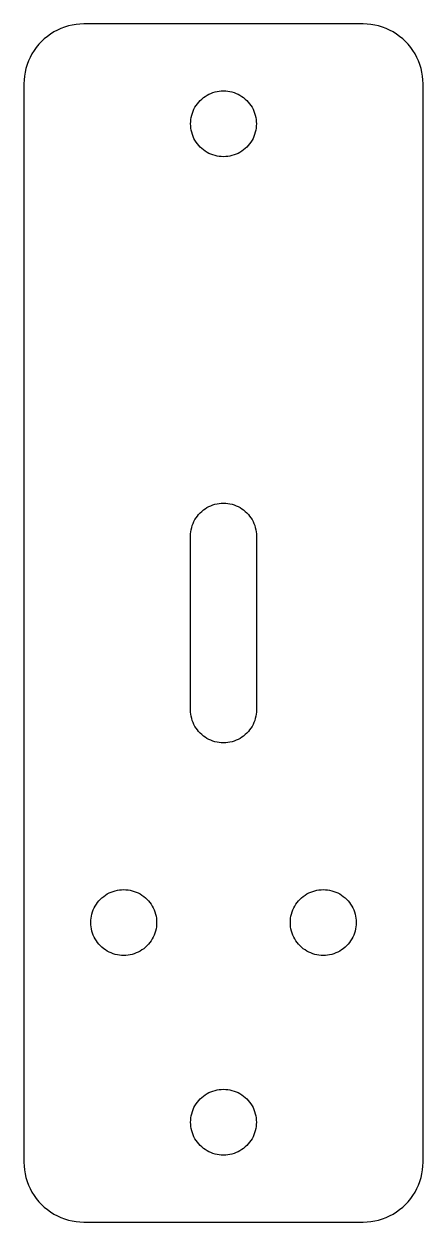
# Model space of a CAD drawing. Header units: millimetres. Extents: x -20 to 20, y -60 to 60.
import ezdxf

# ---------------------------------------------------------------- set-up
doc = ezdxf.new("R2010")
doc.units = ezdxf.units.MM

msp = doc.modelspace()

# ---------------------------------------------------------------- linework, layer by layer
at = {"layer": 'SCHNITT'}
for points in [[(14.39, -59.99), (14.78, -59.95), (15.17, -59.88), (15.55, -59.8), (15.93, -59.68), (16.3, -59.54), (16.65, -59.38), (17, -59.2), (17.33, -58.99), (17.65, -58.76), (17.96, -58.51), (18.24, -58.24), (18.51, -57.96), (18.76, -57.65), (18.99, -57.33), (19.2, -57), (19.38, -56.65), (19.54, -56.3), (19.68, -55.93), (19.8, -55.55), (19.88, -55.17), (19.95, -54.78), (19.99, -54.39), (20, -54), (20, 54), (19.99, 54.39), (19.95, 54.78), (19.88, 55.17), (19.8, 55.55), (19.68, 55.93), (19.54, 56.3), (19.38, 56.65), (19.2, 57), (18.99, 57.33), (18.76, 57.65), (18.51, 57.96), (18.24, 58.24), (17.96, 58.51), (17.65, 58.76), (17.33, 58.99), (17, 59.2), (16.65, 59.38), (16.3, 59.54), (15.93, 59.68), (15.55, 59.8), (15.17, 59.88), (14.78, 59.95), (14.39, 59.99), (14, 60), (-14, 60), (-14.39, 59.99), (-14.78, 59.95), (-15.17, 59.88), (-15.55, 59.8), (-15.93, 59.68), (-16.3, 59.54), (-16.65, 59.38), (-17, 59.2), (-17.33, 58.99), (-17.65, 58.76), (-17.96, 58.51), (-18.24, 58.24), (-18.51, 57.96), (-18.76, 57.65), (-18.99, 57.33), (-19.2, 57), (-19.38, 56.65), (-19.54, 56.3), (-19.68, 55.93), (-19.8, 55.55), (-19.88, 55.17), (-19.95, 54.78), (-19.99, 54.39), (-20, 54), (-20, -54), (-19.99, -54.39), (-19.95, -54.78), (-19.88, -55.17), (-19.8, -55.55), (-19.68, -55.93), (-19.54, -56.3), (-19.38, -56.65), (-19.2, -57), (-18.99, -57.33), (-18.76, -57.65), (-18.51, -57.96), (-18.24, -58.24), (-17.96, -58.51), (-17.65, -58.76), (-17.33, -58.99), (-17, -59.2), (-16.65, -59.38), (-16.3, -59.54), (-15.93, -59.68), (-15.55, -59.8), (-15.17, -59.88), (-14.78, -59.95), (-14.39, -59.99), (-14, -60), (14, -60)], [(-0.22, 46.71), (-0.43, 46.73), (-0.64, 46.76), (-0.85, 46.81), (-1.06, 46.88), (-1.26, 46.95), (-1.46, 47.04), (-1.65, 47.14), (-1.83, 47.26), (-2.01, 47.38), (-2.18, 47.52), (-2.33, 47.67), (-2.48, 47.82), (-2.62, 47.99), (-2.74, 48.17), (-2.86, 48.35), (-2.96, 48.54), (-3.05, 48.74), (-3.12, 48.94), (-3.19, 49.15), (-3.24, 49.36), (-3.27, 49.57), (-3.29, 49.78), (-3.3, 50), (-3.29, 50.22), (-3.27, 50.43), (-3.24, 50.64), (-3.19, 50.85), (-3.12, 51.06), (-3.05, 51.26), (-2.96, 51.46), (-2.86, 51.65), (-2.74, 51.83), (-2.62, 52.01), (-2.48, 52.18), (-2.33, 52.33), (-2.18, 52.48), (-2.01, 52.62), (-1.83, 52.74), (-1.65, 52.86), (-1.46, 52.96), (-1.26, 53.05), (-1.06, 53.12), (-0.85, 53.19), (-0.64, 53.24), (-0.43, 53.27), (-0.22, 53.29), (0, 53.3), (0.22, 53.29), (0.43, 53.27), (0.64, 53.24), (0.85, 53.19), (1.06, 53.12), (1.26, 53.05), (1.46, 52.96), (1.65, 52.86), (1.83, 52.74), (2.01, 52.62), (2.18, 52.48), (2.33, 52.33), (2.48, 52.18), (2.62, 52.01), (2.74, 51.83), (2.86, 51.65), (2.96, 51.46), (3.05, 51.26), (3.12, 51.06), (3.19, 50.85), (3.24, 50.64), (3.27, 50.43), (3.29, 50.22), (3.3, 50), (3.29, 49.78), (3.27, 49.57), (3.24, 49.36), (3.19, 49.15), (3.12, 48.94), (3.05, 48.74), (2.96, 48.54), (2.86, 48.35), (2.74, 48.17), (2.62, 47.99), (2.48, 47.82), (2.33, 47.67), (2.18, 47.52), (2.01, 47.38), (1.83, 47.26), (1.65, 47.14), (1.46, 47.04), (1.26, 46.95), (1.06, 46.88), (0.85, 46.81), (0.64, 46.76), (0.43, 46.73), (0.22, 46.71), (0, 46.7)], [(-0.22, -11.99), (-0.44, -11.97), (-0.65, -11.94), (-0.86, -11.89), (-1.07, -11.82), (-1.27, -11.75), (-1.46, -11.66), (-1.66, -11.56), (-1.84, -11.44), (-2.01, -11.32), (-2.18, -11.18), (-2.34, -11.03), (-2.49, -10.88), (-2.62, -10.71), (-2.75, -10.53), (-2.86, -10.35), (-2.96, -10.16), (-3.05, -9.96), (-3.13, -9.76), (-3.19, -9.55), (-3.24, -9.34), (-3.28, -9.13), (-3.3, -8.92), (-3.3, -8.7), (-3.3, 8.7), (-3.3, 8.92), (-3.28, 9.13), (-3.24, 9.34), (-3.19, 9.55), (-3.13, 9.76), (-3.05, 9.96), (-2.96, 10.16), (-2.86, 10.35), (-2.75, 10.53), (-2.62, 10.71), (-2.49, 10.88), (-2.34, 11.03), (-2.18, 11.18), (-2.01, 11.32), (-1.84, 11.44), (-1.66, 11.56), (-1.46, 11.66), (-1.27, 11.75), (-1.07, 11.82), (-0.86, 11.89), (-0.65, 11.94), (-0.44, 11.97), (-0.22, 11.99), (-0.01, 12), (0.01, 12), (0.22, 11.99), (0.44, 11.97), (0.65, 11.94), (0.86, 11.89), (1.07, 11.82), (1.27, 11.75), (1.46, 11.66), (1.66, 11.56), (1.84, 11.44), (2.01, 11.32), (2.18, 11.18), (2.34, 11.03), (2.49, 10.88), (2.62, 10.71), (2.75, 10.53), (2.86, 10.35), (2.96, 10.16), (3.05, 9.96), (3.13, 9.76), (3.19, 9.55), (3.24, 9.34), (3.28, 9.13), (3.3, 8.92), (3.3, 8.7), (3.3, -8.7), (3.3, -8.92), (3.28, -9.13), (3.24, -9.34), (3.19, -9.55), (3.13, -9.76), (3.05, -9.96), (2.96, -10.16), (2.86, -10.35), (2.75, -10.53), (2.62, -10.71), (2.49, -10.88), (2.34, -11.03), (2.18, -11.18), (2.01, -11.32), (1.84, -11.44), (1.66, -11.56), (1.46, -11.66), (1.27, -11.75), (1.07, -11.82), (0.86, -11.89), (0.65, -11.94), (0.44, -11.97), (0.22, -11.99), (0.01, -12), (-0.01, -12)], [(-10.22, -33.29), (-10.43, -33.27), (-10.64, -33.24), (-10.85, -33.19), (-11.06, -33.12), (-11.26, -33.05), (-11.46, -32.96), (-11.65, -32.86), (-11.83, -32.74), (-12.01, -32.62), (-12.18, -32.48), (-12.33, -32.33), (-12.48, -32.18), (-12.62, -32.01), (-12.74, -31.83), (-12.86, -31.65), (-12.96, -31.46), (-13.05, -31.26), (-13.12, -31.06), (-13.19, -30.85), (-13.24, -30.64), (-13.27, -30.43), (-13.29, -30.22), (-13.3, -30), (-13.29, -29.78), (-13.27, -29.57), (-13.24, -29.36), (-13.19, -29.15), (-13.12, -28.94), (-13.05, -28.74), (-12.96, -28.54), (-12.86, -28.35), (-12.74, -28.17), (-12.62, -27.99), (-12.48, -27.82), (-12.33, -27.67), (-12.18, -27.52), (-12.01, -27.38), (-11.83, -27.26), (-11.65, -27.14), (-11.46, -27.04), (-11.26, -26.95), (-11.06, -26.88), (-10.85, -26.81), (-10.64, -26.76), (-10.43, -26.73), (-10.22, -26.71), (-10, -26.7), (-9.78, -26.71), (-9.57, -26.73), (-9.36, -26.76), (-9.15, -26.81), (-8.94, -26.88), (-8.74, -26.95), (-8.54, -27.04), (-8.35, -27.14), (-8.17, -27.26), (-7.99, -27.38), (-7.82, -27.52), (-7.67, -27.67), (-7.52, -27.82), (-7.38, -27.99), (-7.26, -28.17), (-7.14, -28.35), (-7.04, -28.54), (-6.95, -28.74), (-6.88, -28.94), (-6.81, -29.15), (-6.76, -29.36), (-6.73, -29.57), (-6.71, -29.78), (-6.7, -30), (-6.71, -30.22), (-6.73, -30.43), (-6.76, -30.64), (-6.81, -30.85), (-6.88, -31.06), (-6.95, -31.26), (-7.04, -31.46), (-7.14, -31.65), (-7.26, -31.83), (-7.38, -32.01), (-7.52, -32.18), (-7.67, -32.33), (-7.82, -32.48), (-7.99, -32.62), (-8.17, -32.74), (-8.35, -32.86), (-8.54, -32.96), (-8.74, -33.05), (-8.94, -33.12), (-9.15, -33.19), (-9.36, -33.24), (-9.57, -33.27), (-9.78, -33.29), (-10, -33.3)], [(9.78, -33.29), (9.57, -33.27), (9.36, -33.24), (9.15, -33.19), (8.94, -33.12), (8.74, -33.05), (8.54, -32.96), (8.35, -32.86), (8.17, -32.74), (7.99, -32.62), (7.82, -32.48), (7.67, -32.33), (7.52, -32.18), (7.38, -32.01), (7.26, -31.83), (7.14, -31.65), (7.04, -31.46), (6.95, -31.26), (6.88, -31.06), (6.81, -30.85), (6.76, -30.64), (6.73, -30.43), (6.71, -30.22), (6.7, -30), (6.71, -29.78), (6.73, -29.57), (6.76, -29.36), (6.81, -29.15), (6.88, -28.94), (6.95, -28.74), (7.04, -28.54), (7.14, -28.35), (7.26, -28.17), (7.38, -27.99), (7.52, -27.82), (7.67, -27.67), (7.82, -27.52), (7.99, -27.38), (8.17, -27.26), (8.35, -27.14), (8.54, -27.04), (8.74, -26.95), (8.94, -26.88), (9.15, -26.81), (9.36, -26.76), (9.57, -26.73), (9.78, -26.71), (10, -26.7), (10.22, -26.71), (10.43, -26.73), (10.64, -26.76), (10.85, -26.81), (11.06, -26.88), (11.26, -26.95), (11.46, -27.04), (11.65, -27.14), (11.83, -27.26), (12.01, -27.38), (12.18, -27.52), (12.33, -27.67), (12.48, -27.82), (12.62, -27.99), (12.74, -28.17), (12.86, -28.35), (12.96, -28.54), (13.05, -28.74), (13.12, -28.94), (13.19, -29.15), (13.24, -29.36), (13.27, -29.57), (13.29, -29.78), (13.3, -30), (13.29, -30.22), (13.27, -30.43), (13.24, -30.64), (13.19, -30.85), (13.12, -31.06), (13.05, -31.26), (12.96, -31.46), (12.86, -31.65), (12.74, -31.83), (12.62, -32.01), (12.48, -32.18), (12.33, -32.33), (12.18, -32.48), (12.01, -32.62), (11.83, -32.74), (11.65, -32.86), (11.46, -32.96), (11.26, -33.05), (11.06, -33.12), (10.85, -33.19), (10.64, -33.24), (10.43, -33.27), (10.22, -33.29), (10, -33.3)], [(-0.22, -53.29), (-0.43, -53.27), (-0.64, -53.24), (-0.85, -53.19), (-1.06, -53.12), (-1.26, -53.05), (-1.46, -52.96), (-1.65, -52.86), (-1.83, -52.74), (-2.01, -52.62), (-2.18, -52.48), (-2.33, -52.33), (-2.48, -52.18), (-2.62, -52.01), (-2.74, -51.83), (-2.86, -51.65), (-2.96, -51.46), (-3.05, -51.26), (-3.12, -51.06), (-3.19, -50.85), (-3.24, -50.64), (-3.27, -50.43), (-3.29, -50.22), (-3.3, -50), (-3.29, -49.78), (-3.27, -49.57), (-3.24, -49.36), (-3.19, -49.15), (-3.12, -48.94), (-3.05, -48.74), (-2.96, -48.54), (-2.86, -48.35), (-2.74, -48.17), (-2.62, -47.99), (-2.48, -47.82), (-2.33, -47.67), (-2.18, -47.52), (-2.01, -47.38), (-1.83, -47.26), (-1.65, -47.14), (-1.46, -47.04), (-1.26, -46.95), (-1.06, -46.88), (-0.85, -46.81), (-0.64, -46.76), (-0.43, -46.73), (-0.22, -46.71), (0, -46.7), (0.22, -46.71), (0.43, -46.73), (0.64, -46.76), (0.85, -46.81), (1.06, -46.88), (1.26, -46.95), (1.46, -47.04), (1.65, -47.14), (1.83, -47.26), (2.01, -47.38), (2.18, -47.52), (2.33, -47.67), (2.48, -47.82), (2.62, -47.99), (2.74, -48.17), (2.86, -48.35), (2.96, -48.54), (3.05, -48.74), (3.12, -48.94), (3.19, -49.15), (3.24, -49.36), (3.27, -49.57), (3.29, -49.78), (3.3, -50), (3.29, -50.22), (3.27, -50.43), (3.24, -50.64), (3.19, -50.85), (3.12, -51.06), (3.05, -51.26), (2.96, -51.46), (2.86, -51.65), (2.74, -51.83), (2.62, -52.01), (2.48, -52.18), (2.33, -52.33), (2.18, -52.48), (2.01, -52.62), (1.83, -52.74), (1.65, -52.86), (1.46, -52.96), (1.26, -53.05), (1.06, -53.12), (0.85, -53.19), (0.64, -53.24), (0.43, -53.27), (0.22, -53.29), (0, -53.3)]]:
    msp.add_lwpolyline(points, close=True, dxfattribs=at)

doc.saveas('drawing.dxf')
